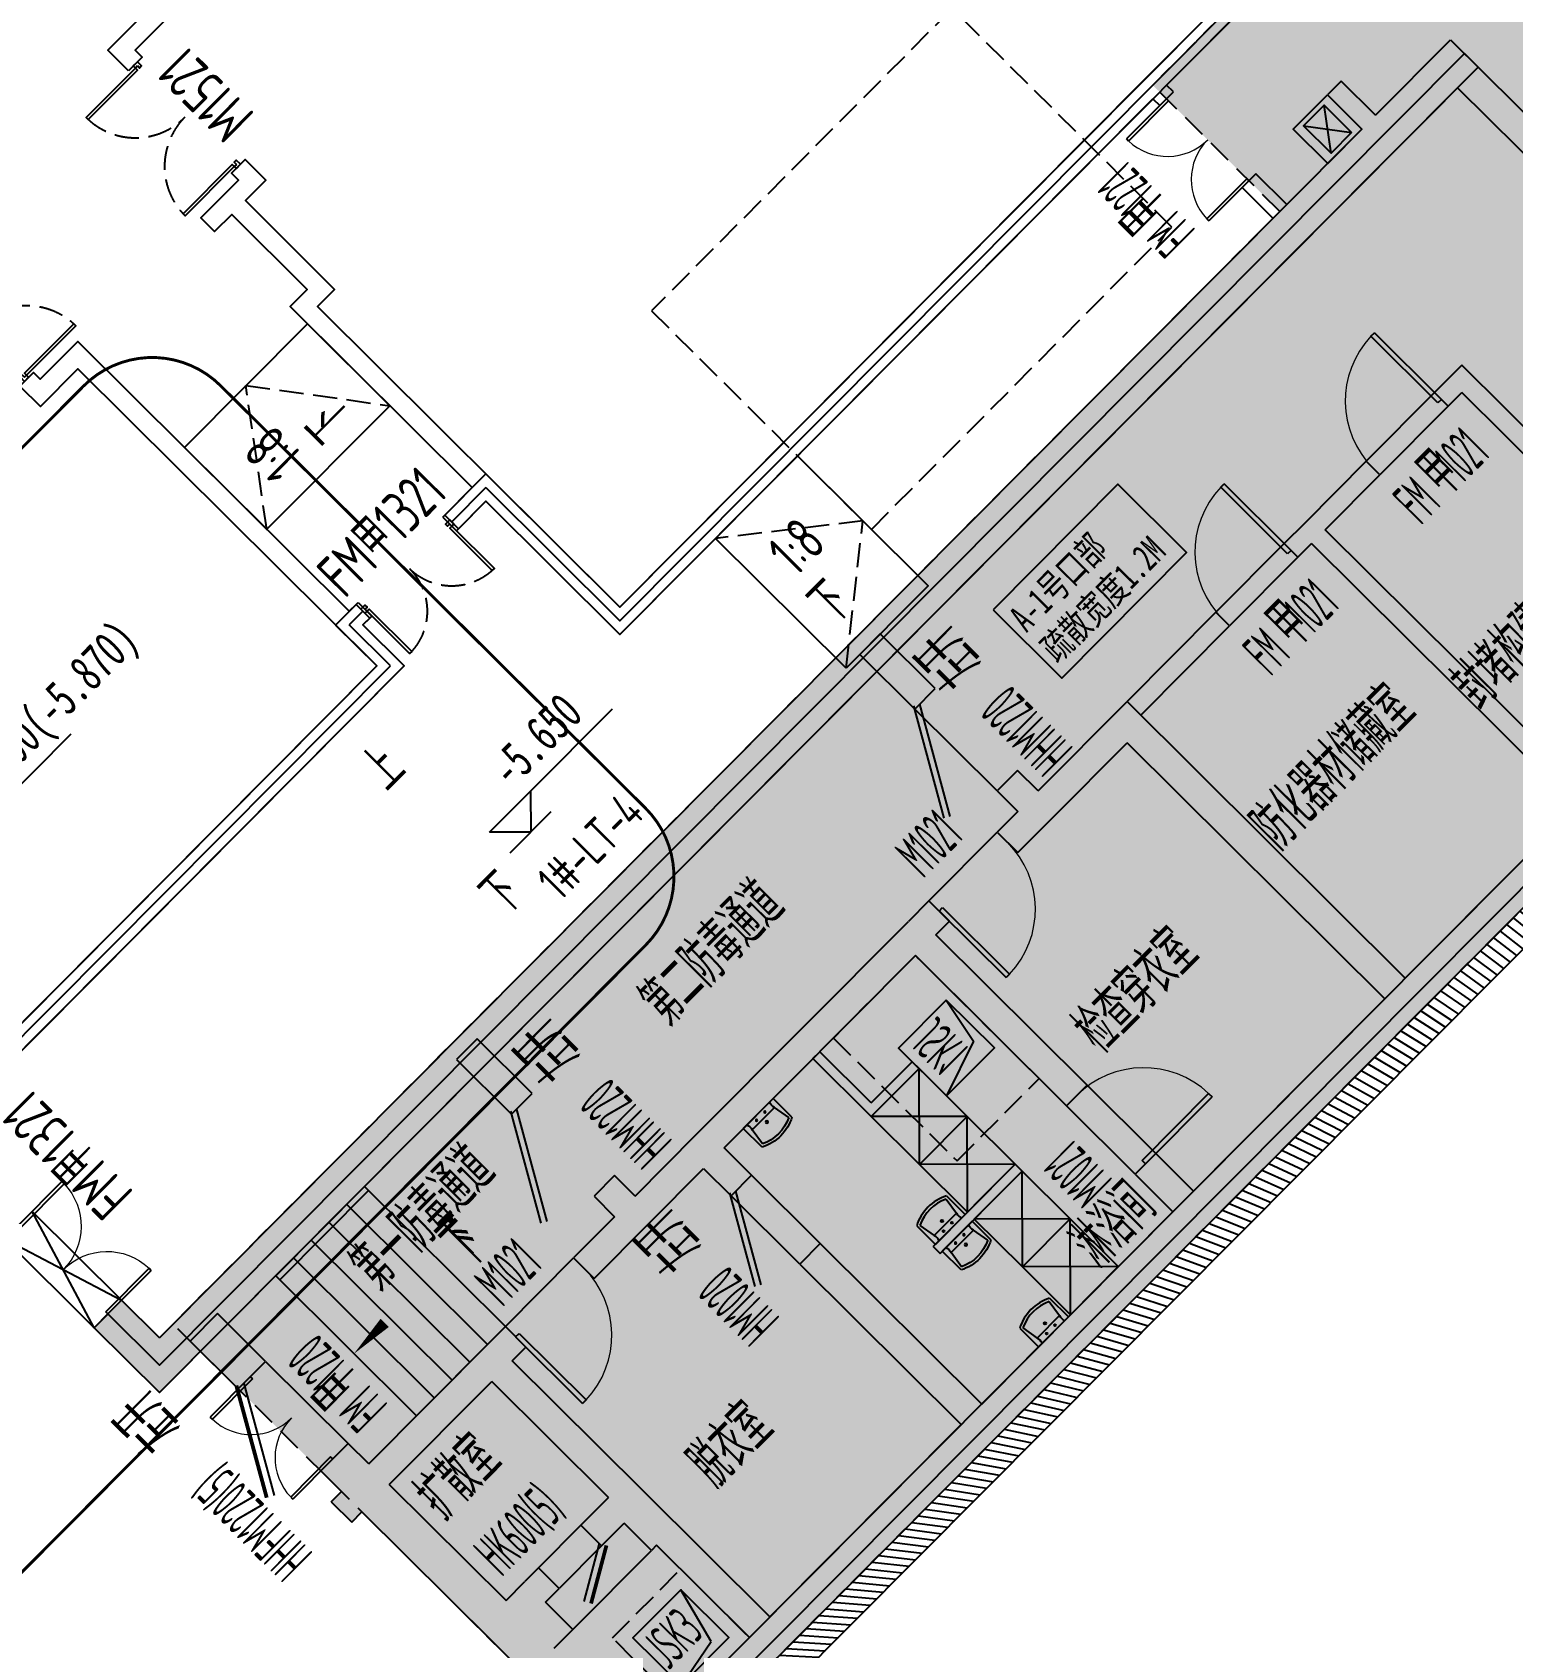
# Model space of a CAD drawing. Extents: x 517381295 to 519272522, y 3499086963 to 3500603577.
# Drawn here: x 518828179 to 518843459, y 3499831349 to 3499848027 of the extents above; entities that cross this region are included whole.
import ezdxf

# ---------------------------------------------------------------- set-up
doc = ezdxf.new("R2010")
doc.units = 0
doc.header["$LTSCALE"] = 1000
doc.header["$MEASUREMENT"] = 0
for name, pattern in [('DASH', [0.35, 0.25, -0.1]), ('DASHED', [0.75, 0.5, -0.25]), ('HIDDEN', [0.375, 0.25, -0.125])]:
    doc.linetypes.add(name, pattern=pattern)
doc.layers.get('0').update_dxf_attribs({"linetype": 'CONTINUOUS'})
for name, color, linetype in [('0-TEXT', 7, 'CONTINUOUS'), ('A10-plan_B1_SEN23VEG_设计区$0$AE-WALL', 255, 'CONTINUOUS'), ('AD-INDX', 43, 'CONTINUOUS'), ('AD-LEVL-HIGH', 61, 'CONTINUOUS'), ('AD-NAME-ROOM', 9, 'CONTINUOUS'), ('AD-NUMB', 205, 'CONTINUOUS'), ('AD-SIGN', 195, 'CONTINUOUS'), ('AE-ABOV', 154, 'HIDDEN'), ('AE-DICH-ARCH', 84, 'CONTINUOUS'), ('AE-DOOR-INSD', 61, 'CONTINUOUS'), ('AE-HOLE', 211, 'CONTINUOUS'), ('AE-STAR', 51, 'CONTINUOUS'), ('AE-STRU', 150, 'CONTINUOUS'), ('AE-WALL', 255, 'CONTINUOUS'), ('AE-WALL-HACH', 15, 'CONTINUOUS'), ('C-XREF-EXT', 7, 'CONTINUOUS'), ('HS-A-填充图案', 8, 'CONTINUOUS'), ('HS-A-墙-砖', 140, 'CONTINUOUS'), ('HS-A-墙-砼', 41, 'CONTINUOUS'), ('HS-A-标注-引出', 3, 'CONTINUOUS'), ('HS-A-设备', 6, 'CONTINUOUS'), ('HS-A-说明文字', 7, 'CONTINUOUS'), ('HS-A-门窗洞', 4, 'CONTINUOUS'), ('HS-A-门窗编号', 10, 'CONTINUOUS'), ('PUB_HATCH', 8, 'CONTINUOUS'), ('S_WALL', 2, 'CONTINUOUS'), ('W-PS_排水阀件及标注', 30, 'CONTINUOUS'), ('战时内容', 6, 'CONTINUOUS')]:
    doc.layers.add(name, color=color, linetype=linetype)
doc.styles.add('__附着_A10-4楼平面_TEN25IWV_设计区$0$Acs', font='Tssdeng.shx', dxfattribs={"width": 0.7, "bigfont": 'Tssdchn.shx'})
doc.styles.add('_TCH_DIM', font='Tssdeng.shx', dxfattribs={"bigfont": 'Tssdchn.shx'})
doc.styles.add('_TCH_WINDOW', font='Tssdeng.shx', dxfattribs={"width": 0.7, "height": 3.5, "bigfont": 'Tssdchn.shx'})
doc.styles.add('TH-STYLE1', font='STFANGSO.TTF', dxfattribs={"width": 0.7})
doc.styles.add('TH-STYLE3', font='tssdeng.shx', dxfattribs={"width": 0.7, "bigfont": 'tssdchn.shx'})
doc.styles.add('黑体', font='simhei_0.ttf', dxfattribs={"width": 0.9})
doc.linetypes.add('ZIGZAG', pattern='A,0.0001,-0.2,[131,ltypeshp.shx,S=0.2,R=0,X=-0.2,Y=0],-0.4,[131,ltypeshp.shx,S=0.2,R=180,X=0.2,Y=0],-0.2', length=0.8001)

# ---------------------------------------------------------------- blocks, each defined once
blk = doc.blocks.new('*U341')
for points in [[(30, 30), (60, 30), (60, 650), (30, 650)], [(1270, 30), (1240, 30), (1240, 650), (1270, 650)]]:
    blk.add_lwpolyline(points, close=True)
for points in [[(30, 0), (30, 30), (0, 30), (0, -30), (60, -30), (60, 0), (30, 0)], [(1270, 0), (1270, 30), (1300, 30), (1300, -30), (1240, -30), (1240, 0), (1270, 0)]]:
    blk.add_lwpolyline(points)
at = {"linetype": 'DASH'}
for centre, start, end in [((30, 30), 0, 90), ((1270, 30), 90, 180)]:
    blk.add_arc(centre, 620, start, end, dxfattribs=at)
at = {"layer": 'A10-plan_B1_SEN23VEG_设计区$0$AE-WALL'}
for points in [[(0, -100), (0, 100)], [(1300, -100), (1300, 100)]]:
    blk.add_lwpolyline(points, dxfattribs=at)
blk = doc.blocks.new('*U335')
for points in [[(30, 30), (60, 30), (60, 750), (30, 750)], [(1470, 30), (1440, 30), (1440, 750), (1470, 750)]]:
    blk.add_lwpolyline(points, close=True)
for points in [[(30, 0), (30, 30), (0, 30), (0, -30), (60, -30), (60, 0), (30, 0)], [(1470, 0), (1470, 30), (1500, 30), (1500, -30), (1440, -30), (1440, 0), (1470, 0)]]:
    blk.add_lwpolyline(points)
at = {"linetype": 'DASH'}
for centre, start, end in [((30, 30), 0, 90), ((1470, 30), 90, 180)]:
    blk.add_arc(centre, 720, start, end, dxfattribs=at)
at = {"layer": 'A10-plan_B1_SEN23VEG_设计区$0$AE-WALL'}
for points in [[(0, -100), (0, 100)], [(1500, -100), (1500, 100)]]:
    blk.add_lwpolyline(points, dxfattribs=at)
blk = doc.blocks.new('fhfshgfdshdshhdshds')
at = {"layer": 'AE-WALL'}
for points in [[(20250, 37000), (27150, 37000), (27150, 37600), (27250, 37600), (27250, 37800), (27150, 37800), (27150, 41750), (26600, 41750), (26600, 41850), (26600, 41750), (26600, 41850), (26400, 41850), (26400, 41550), (26950, 41550), (26950, 37200), (20250, 37200)], [(43750, 35650), (28950, 35650), (28950, 37600), (28550, 37600), (28550, 37800), (28550, 37800), (28950, 37800), (28950, 40450), (29200, 40450), (29200, 41550), (28950, 41550), (28950, 41750), (29500, 41750), (29500, 41850), (29700, 41850), (29700, 41550), (29400, 41550), (29400, 40250), (29150, 40250), (29150, 35850), (43550, 35850)]]:
    blk.add_lwpolyline(points, dxfattribs=at)
for points in [[(29500, 43350), (29500, 43650), (41950, 43650), (41950, 43450), (41850, 43450), (29700, 43450), (29700, 43350), (29500, 43350)], [(39350, 33700), (20250, 33700), (20250, 34450), (20050, 34450), (20050, 33500), (39350, 33500), (39350, 33700)], [(37150, 14900), (37150, 27400), (20650, 27400), (20650, 26100), (20850, 26100), (20850, 27200), (36950, 27200), (36950, 14900), (37150, 14900)]]:
    blk.add_lwpolyline(points, close=True, dxfattribs=at)
at = {"layer": 'AE-WALL-HACH', "linetype": 'ZIGZAG', "ltscale": 0.5}
for p, q in [((27250, 37700), (27050, 37700)), ((27050, 37100), (27050, 37700)), ((29050, 37700), (28550, 37700)), ((20250, 37100), (27050, 37100))]:
    blk.add_line(p, q, dxfattribs=at)
blk.add_lwpolyline([(29050, 37700), (29050, 35750), (43950, 35750)], dxfattribs=at)
at = {"layer": 'AE-DOOR-INSD', "extrusion": (-1.03757e-10, 1.50678e-10, -1), "zscale": -1, "rotation": 90.00000029475152}
blk.add_blockref('*U335', (-26500, 41850, 1), dxfattribs=at)
at = {"layer": 'AE-DOOR-INSD', "rotation": 90.0000003516496}
blk.add_blockref('*U335', (29600, 41850, -1), dxfattribs=at)
at = {"layer": 'AE-DOOR-INSD', "extrusion": (1.50678e-10, 1.03757e-10, -1), "zscale": -1, "rotation": 180}
blk.add_blockref('*U341', (-27250, 37700, 1), dxfattribs=at)
at = {"layer": 'AD-NUMB', "style": 'TH-STYLE3', "width": 0.7}
for s, rotation, p in [('M1521', 90, (30109, 42100, -1)), ('FM甲1321', 0, (27204, 37917, -1)), ('FM甲1321', 90, (21338, 35138))]:
    blk.add_text(s, height=450, rotation=rotation, dxfattribs=at).set_placement(p)
blk = doc.blocks.new('A$C19A71248')
at = {"layer": 'AE-HOLE', "color": 8, "linetype": 'DASH'}
blk.add_lwpolyline([(-52300, -33400), (-51400, -32200), (-50500, -33400)], dxfattribs=at)
at = {"layer": 'AE-STAR'}
blk.add_lwpolyline([(-52300, -32200), (-50500, -32200), (-50500, -33400), (-52300, -33400)], close=True, dxfattribs=at)
blk = doc.blocks.new('JSK')
at = {"layer": 'AE-DICH-ARCH'}
h = blk.add_hatch(dxfattribs=at)
h.set_pattern_fill('LINE', color=8, scale=100, angle=44.8427)
h.set_pattern_definition([(90, (29549.99, -57898.83), (-95.25, 3e-10), [])])
h.paths.add_polyline_path([(21250, 27050), (36850, 27050), (36550, 26750), (21550, 26750)])
for points in [[(21250, 18550), (21250, 27050), (36850, 27050), (36850, 24450), (36650, 24450), (36650, 23750), (36850, 23750), (36850, 5827), (21250, 5827), (21250, 16050)], [(21550, 18550), (21550, 26750), (36550, 26750), (36550, 24750), (36350, 24750), (36350, 23450), (36550, 23450), (36550, 6127), (21550, 6127), (21550, 16050)]]:
    blk.add_lwpolyline(points, dxfattribs=at)
blk = doc.blocks.new('vcbxcvbxcvbcxvbcvx')
at = {"layer": 'AE-ABOV'}
h = blk.add_hatch(dxfattribs=at)
h.set_pattern_fill('ANGLE', color=8, scale=500, angle=-45.1573)
h.set_pattern_definition([(360, (-1228937.9, 2875940.7), (5e-09, 1746.25), [1270, -476.25]), (90, (-1228937.9, 2875940.7), (-1746.25, 5e-09), [1270, -476.25])])
edge = h.paths.add_edge_path()
edge.add_line((-1112685, 2875590), (-1192088, 2875590))
edge.add_line((-1192088, 2875590), (-1192088, 2877397))
edge.add_line((-1192088, 2877397), (-1192088, 2880197))
edge.add_line((-1192088, 2880197), (-1192088, 2888991))
edge.add_line((-1192088, 2888991), (-1189688, 2888991))
edge.add_line((-1189688, 2888991), (-1189688, 2890991))
edge.add_line((-1189688, 2890991), (-1192088, 2890991))
edge.add_line((-1192088, 2890991), (-1192088, 2902991))
edge.add_line((-1192088, 2902991), (-1208288, 2902991))
edge.add_line((-1208288, 2902991), (-1208288, 2904647))
edge.add_line((-1208288, 2904647), (-1208288, 2904647))
edge.add_line((-1208288, 2904647), (-1208288, 2909841))
edge.add_line((-1208288, 2909841), (-1192088, 2909841))
edge.add_line((-1192088, 2909841), (-1192088, 2911691))
edge.add_line((-1192088, 2911691), (-1183188, 2911691))
edge.add_line((-1183188, 2911691), (-1183188, 2909841))
edge.add_line((-1183188, 2909841), (-1159788, 2909841))
edge.add_line((-1159788, 2909841), (-1159786, 2910741))
edge.add_line((-1159786, 2910741), (-1153687, 2910741))
edge.add_line((-1153687, 2910741), (-1153688, 2909841))
edge.add_line((-1153688, 2909841), (-1137138, 2909841))
edge.add_line((-1137138, 2909841), (-1137138, 2927341))
edge.add_line((-1137138, 2927341), (-1117538, 2927341))
edge.add_line((-1117538, 2927341), (-1117538, 2904441))
edge.add_line((-1117538, 2904441), (-1106438, 2904441))
edge.add_line((-1106438, 2904441), (-1106438, 2897441))
edge.add_line((-1106438, 2897441), (-1106138, 2897441))
edge.add_line((-1106138, 2897441), (-1106138, 2888897))
edge.add_arc((-1111038, 2888941), 4900, -90, -0.5138, ccw=False)
edge.add_line((-1111038, 2884041), (-1112685, 2884041))
edge.add_line((-1112685, 2884041), (-1112685, 2875592))
edge.add_line((-1112685, 2875592), (-1112685, 2875590))
at = {"layer": 'AE-ABOV', "color": 8}
blk.add_lwpolyline([(-1112685, 2875590), (-1192088, 2875590), (-1192088, 2877397), (-1192088, 2880197), (-1192088, 2888991), (-1189688, 2888991), (-1189688, 2890991), (-1192088, 2890991), (-1192088, 2902991), (-1208288, 2902991), (-1208288, 2904647), (-1208288, 2904647), (-1208288, 2909841), (-1192088, 2909841), (-1192088, 2911691), (-1183188, 2911691), (-1183188, 2909841), (-1159788, 2909841), (-1159786, 2910741), (-1153687, 2910741), (-1153688, 2909841), (-1137138, 2909841), (-1137138, 2927341), (-1117538, 2927341)], dxfattribs=at)
blk = doc.blocks.new('*U268')
for p, q in [((-200, 200), (200, 200)), ((0, 0), (-200, 200)), ((200, 200), (0, 0)), ((200, 200), (1000, 200)), ((-200, 0), (200, 0))]:
    blk.add_line(p, q)
at = {"style": 'TH-STYLE1', "width": 0.7}
blk.add_attdef('标高', (280, 334), '', height=250, dxfattribs=at)
blk = doc.blocks.new('gfdgdgfdggggfd')
at = {"layer": 'AD-LEVL-HIGH'}
ref = blk.add_blockref('*U268', (-1206208, 2914583), dxfattribs=dict(at, xscale=1.500000000000002, yscale=1.500000000000002, zscale=1.500000000000002, rotation=5.623632054010739e-06))
ref.add_attrib('标高', '-5.800(-5.870)', (-1206037, 2915033), dxfattribs={"layer": '0', "height": 375, "rotation": 0, "style": 'TH-STYLE1', "width": 0.7})
ref = blk.add_blockref('*U268', (-1202084, 2910804), dxfattribs=dict(at, xscale=1.500000000000002, yscale=1.500000000000002, zscale=1.500000000000002, rotation=5.623632054010739e-06))
ref.add_attrib('标高', '-5.650', (-1201913, 2911254), dxfattribs={"layer": '0', "height": 375, "rotation": 0, "style": 'TH-STYLE1', "width": 0.7})
blk = doc.blocks.new('_LV2')
for p, q in [((-355, 0), (355, 0)), ((-355, -443), (-355, 0)), ((355, -443), (355, 0)), ((-312, -409), (-265, -120)), ((-265, -120), (265, -120)), ((312, -409), (265, -120))]:
    blk.add_line(p, q)
for centre, radius in [((-98, -61), 15), ((-1, -202), 20), ((100, -61), 15)]:
    blk.add_circle(centre, radius)
for centre, radius, start, end in [((-450, -63), 193, 342.9589, 19.178), ((450, -63), 193, 160.822, 197.0411), ((0, 241), 771, 242.572, 297.428), ((0, 241), 721, 244.3142, 295.6858)]:
    blk.add_arc(centre, radius, start, end)
blk = doc.blocks.new('集水井05')
at = {"layer": 'W-PS_排水阀件及标注'}
for p, q in [((192, 252), (350, 850)), ((-350, 150), (192, 252))]:
    blk.add_line(p, q, dxfattribs=at)
at = {"layer": 'W-PS_排水阀件及标注', "linetype": 'DASH'}
blk.add_lwpolyline([(-500, 1000), (500, 1000), (500, 0), (-500, 0)], close=True, dxfattribs=at)
at = {"layer": 'W-PS_排水阀件及标注'}
blk.add_lwpolyline([(-350, 150), (-350, 850), (350, 850), (350, 150)], close=True, dxfattribs=at)
at = {"layer": 'W-PS_排水阀件及标注', "style": '_TCH_DIM', "width": 0.45}
blk.add_text('JSK3', height=420, dxfattribs=at).set_placement((-328, 347))
blk = doc.blocks.new('集水井01')
at = {"layer": 'W-PS_排水阀件及标注'}
for p, q in [((148, 202), (350, 800)), ((-350, 100), (148, 202))]:
    blk.add_line(p, q, dxfattribs=at)
at = {"layer": 'W-PS_排水阀件及标注', "linetype": 'DASH'}
blk.add_lwpolyline([(-900, 1200), (900, 1200), (900, 0), (-900, 0)], close=True, dxfattribs=at)
at = {"layer": 'W-PS_排水阀件及标注'}
blk.add_lwpolyline([(-350, 100), (-350, 800), (350, 800), (350, 100)], close=True, dxfattribs=at)
at = {"layer": 'W-PS_排水阀件及标注', "style": '_TCH_DIM', "width": 0.45}
blk.add_text('JSK1', height=420, dxfattribs=at).set_placement((-314, 281))
blk = doc.blocks.new('$DorLib2D$00000190')
at = {"color": 0}
blk.add_line((-0.5, 0.187), (0.366, 0.687), dxfattribs=at)
at = {"color": 0, "const_width": 0.0625}
blk.add_lwpolyline([(-0.562, 0.296), (0.304, 0.796)], dxfattribs=at)
blk = doc.blocks.new('$DorLib2D$00000001')
for p, q in [((0.45, 0.975), (0.5, 0.975)), ((0.45, 0), (0.45, 0.975)), ((0.5, 0), (0.5, 0.975)), ((0.5, 0), (0.45, 0))]:
    blk.add_line(p, q)
at = {"lineweight": 13}
blk.add_arc((0.475, 0), 0.975, 91.4693, 180, dxfattribs=at)
blk = doc.blocks.new('$DorLib2D$00000193')
at = {"color": 0}
blk.add_line((-0.5, 0.1), (0.366, 0.6), dxfattribs=at)
at = {"color": 0, "const_width": 0.0333}
blk.add_lwpolyline([(-0.533, 0.158), (0.333, 0.658)], dxfattribs=at)
blk = doc.blocks.new('$DorLib2D$00000181')
at = {"color": 0}
for p, q in [((-0.533, 0.141), (0.333, 0.641)), ((-0.5, 0.083), (0.366, 0.583))]:
    blk.add_line(p, q, dxfattribs=at)
blk = doc.blocks.new('$DorLib2D$00000182')
at = {"color": 0}
for p, q in [((-0.527, 0.113), (0.339, 0.613)), ((-0.5, 0.067), (0.366, 0.567))]:
    blk.add_line(p, q, dxfattribs=at)
blk = doc.blocks.new('$DorLib2D$00000002')
for p, q in [((-0.5, 0), (-0.5, 0.4875)), ((-0.475, 0.4875), (-0.5, 0.4875)), ((-0.475, 0), (-0.475, 0.4875)), ((0.475, 0), (0.475, 0.4875)), ((0.475, 0.4875), (0.5, 0.4875)), ((0.5, 0), (0.5, 0.4875)), ((-0.5, 0), (-0.475, 0)), ((0.5, 0), (0.475, 0))]:
    blk.add_line(p, q)
at = {"lineweight": 13}
for centre, start, end in [((-0.4875, 0), 0, 88.53072), ((0.4875, 0), 91.46928, 180)]:
    blk.add_arc(centre, 0.4875, start, end, dxfattribs=at)
blk = doc.blocks.new('fdhhdfgdgdgfshfdhdssdfds')
at = {"layer": 'HS-A-填充图案'}
blk.add_hatch(color=256, dxfattribs=at).paths.add_polyline_path([(298524.3, 34400), (298524.3, 33800), (298724.3, 33800), (298724.3, 34400)])
at = {"layer": 'PUB_HATCH'}
for points in [[(280924.3, 33900), (280924.3, 34450), (280524.3, 34450), (280524.3, 33500)], [(280924.3, 33900), (280524.3, 33500), (297324.3, 33500), (297324.3, 33900)], [(298624.3, 33800), (298524.3, 33800), (298524.3, 33900), (297324.3, 33900), (297324.3, 33500), (298624.3, 33500)], [(298724.3, 33900), (298724.3, 33800), (298624.3, 33800), (298624.3, 33500), (299524.3, 33500), (299824.3, 33900)], [(299824.3, 33900), (299524.3, 33500), (299524.3, 31700), (299724.3, 31766.7), (299824.3, 31950)], [(285124.3, 33750), (285124.3, 32950), (285424.3, 32950), (285424.3, 33750)], [(291024.3, 33750), (291024.3, 32950), (291324.3, 32950), (291324.3, 33750)], [(281124.3, 33650), (281124.3, 32950), (281524.3, 32950), (281524.3, 33650)], [(281524.3, 31450), (281524.3, 31750), (281124.3, 31750), (281124.3, 31450), (281324.3, 31300)], [(285424.3, 31450), (285424.3, 31750), (285124.3, 31750), (285124.3, 31450), (285291, 31350)], [(291324.3, 31450), (291324.3, 31750), (291024.3, 31750), (291024.3, 31450), (291191, 31350)], [(280974.3, 31150), (281124.3, 31150), (281324.3, 31300), (281124.3, 31450), (280974.3, 31450)], [(281324.3, 31300), (281524.3, 31150), (283024.3, 31150), (283191, 31250), (283224.3, 31450), (281524.3, 31450)], [(283324.3, 31150), (283524.3, 31150), (283524.3, 31450), (283224.3, 31450), (283191, 31250)], [(285124.3, 31450), (284524.3, 31450), (284524.3, 31150), (285324.3, 31150), (285291, 31350)], [(285291, 31350), (285324.3, 31150), (286124.3, 31150), (286291, 31250), (286324.3, 31450), (285424.3, 31450)], [(286291, 31250), (286424.3, 31150), (289224.3, 31150), (289391, 31250), (289424.3, 31450), (286324.3, 31450)], [(289524.3, 31150), (289724.3, 31150), (289724.3, 31450), (289424.3, 31450), (289391, 31250)], [(291024.3, 31450), (290724.3, 31450), (290724.3, 31150), (291224.3, 31150), (291191, 31350)], [(291191, 31350), (291224.3, 31150), (292324.3, 31150), (292624.3, 31450), (291324.3, 31450)], [(292491, 27283.4), (292624.3, 27400.1), (292624.3, 31450), (292324.3, 31150), (292324.3, 27400)], [(281324.3, 31300), (281124.3, 31150), (281124.3, 29250), (281391, 29150), (281524.3, 29450), (281524.3, 31150)], [(283124.3, 29150), (283324.3, 29250), (283324.3, 31150), (283191, 31250), (283024.3, 31150), (283024.3, 29450)], [(286124.3, 31150), (286124.3, 30750), (286424.3, 30750), (286424.3, 31150), (286291, 31250)], [(289224.3, 31150), (289224.3, 28950), (289524.3, 28950), (289524.3, 31150), (289391, 31250)], [(286424.3, 27400), (286424.3, 29750), (286124.3, 29750), (286124.3, 27400), (286291, 27283.3)], [(281391, 29150), (281524.3, 28750), (281799.3, 28750), (281799.3, 29450), (281524.3, 29450)], [(281799.3, 29150), (281999.3, 29150), (281999.3, 29450), (281799.3, 29450)], [(282949.3, 29450), (282619.3, 29450), (282619.3, 29150), (282949.3, 29150)], [(283124.3, 29150), (283024.3, 29450), (282949.3, 29450), (282949.3, 28750), (283024.3, 28750)], [(281124.3, 29250), (281124.3, 28350.1), (281524.3, 28350.1), (281524.3, 28750), (281391, 29150)], [(283191, 27283.3), (283324.3, 27400), (283324.3, 29250), (283124.3, 29150), (283024.3, 28750), (283024.3, 27400)], [(289524.3, 27400), (289524.3, 27950), (289224.3, 27950), (289224.3, 27400), (289391, 27283.3)], [(281391, 27200), (281524.3, 27050), (283224.3, 27050), (283191, 27283.3), (283024.3, 27400), (281524.3, 27400)], [(283191, 27283.3), (283224.3, 27050), (286324.3, 27050), (286291, 27283.3), (286124.3, 27400), (283324.3, 27400)], [(286291, 27283.3), (286324.3, 27050), (289424.3, 27050), (289391, 27283.3), (289224.3, 27400), (286424.3, 27400)], [(289391, 27283.3), (289424.3, 27050), (292524.3, 27050), (292491, 27283.4), (292324.3, 27400), (289524.3, 27400)], [(292491, 27283.4), (292524.3, 27050), (297324.3, 27050.1), (297724.3, 27400.1), (292624.3, 27400.1)]]:
    blk.add_hatch(color=256, dxfattribs=at).paths.add_polyline_path(points)
at = {"layer": 'AE-HOLE', "color": 8, "linetype": 'DASH'}
blk.add_lwpolyline([(290824.3, 33750), (292024.3, 34700), (290824.3, 35650)], dxfattribs=at)
at = {"layer": 'AE-STAR'}
blk.add_lwpolyline([(290824.3, 33750), (290824.3, 35650), (292024.3, 35650), (292024.3, 33750)], close=True, dxfattribs=at)
at = {"layer": 'HS-A-墙-砖'}
for p, q in [((287424.3, 37799.9), (287754.3, 37799.9)), ((287424.3, 37799.9), (287424.3, 37199.9)), ((287754.3, 37799.9), (287754.3, 37599.9)), ((288994.3, 37799.9), (289624.3, 37799.9)), ((288994.3, 37799.9), (288994.3, 37599.9)), ((289624.3, 37799.9), (289624.3, 35850)), ((287624.3, 37599.9), (287754.3, 37599.9)), ((287624.3, 37599.9), (287624.3, 36999.9)), ((288994.3, 37599.9), (289424.3, 37599.9)), ((289424.3, 37599.9), (289424.3, 35650)), ((280924.3, 37199.9), (287424.3, 37199.9)), ((280924.3, 36999.9), (287624.3, 36999.9)), ((289624.3, 35850), (297324.3, 35850)), ((304424.3, 35850), (297324.3, 35850)), ((289424.3, 35650), (297224.3, 35650)), ((297224.3, 35650), (297224.3, 35549.9)), ((297224.3, 35549.9), (297424.3, 35549.9)), ((297424.3, 35650), (304424.3, 35650)), ((297424.3, 35549.9), (297424.3, 35650)), ((297424.3, 34349.9), (297224.3, 34349.9)), ((297224.3, 34349.9), (297224.3, 33900)), ((297424.3, 33900), (297424.3, 34349.9)), ((293924.3, 31450), (292624.3, 31450)), ((292624.3, 31450), (292624.3, 31250)), ((293924.3, 31250), (293924.3, 31450)), ((295224.3, 31450), (294924.3, 31450)), ((294924.3, 31450), (294924.3, 31250)), ((296124.3, 31450), (295224.3, 31450)), ((296124.3, 31250), (296124.3, 31450)), ((297524.3, 31450), (297124.3, 31450)), ((297124.3, 31450), (297124.3, 31250)), ((297524.3, 27750), (297524.3, 31450)), ((292624.3, 31250), (293924.3, 31250)), ((294924.3, 31250), (295124.3, 31250)), ((295124.3, 27400.1), (295124.3, 31250)), ((295324.3, 27400.1), (295324.3, 31250)), ((295324.3, 31250), (296124.3, 31250)), ((297124.3, 31250), (297324.3, 31250)), ((297324.3, 27750), (297324.3, 31250))]:
    blk.add_line(p, q, dxfattribs=at)
at = {"layer": 'HS-A-墙-砖', "color": 6}
for p, q in [((287724.3, 30300), (287724.3, 31150)), ((287724.3, 31150), (287824.3, 31150)), ((287824.3, 30400), (287824.3, 31150)), ((287824.3, 30400), (288424.3, 30400)), ((288424.3, 30400), (288424.3, 30300)), ((287724.3, 30300), (288424.3, 30300)), ((287224.3, 28900), (288424.3, 28900)), ((287224.3, 28900), (287224.3, 28800)), ((288424.3, 28900), (288424.3, 28800)), ((287224.3, 28800), (288424.3, 28800))]:
    blk.add_line(p, q, dxfattribs=at)
at = {"layer": 'HS-A-墙-砼'}
for p, q in [((280924.3, 34450), (280524.3, 34450)), ((280524.3, 34450), (280524.3, 33500)), ((280924.3, 33900), (280924.3, 34450)), ((298524.3, 34400), (298524.3, 33900)), ((298724.3, 34400), (298524.3, 34400)), ((298724.3, 33900), (298724.3, 34400)), ((280924.3, 33900), (297324.3, 33900)), ((297324.3, 33900), (298524.3, 33900)), ((298724.3, 33900), (299824.3, 33900)), ((299824.3, 33900), (299824.3, 31950)), ((285124.3, 33750), (285124.3, 32950)), ((285424.3, 33750), (285124.3, 33750)), ((285424.3, 32950), (285424.3, 33750)), ((291024.3, 33750), (291024.3, 32950)), ((291324.3, 33750), (291024.3, 33750)), ((291324.3, 32950), (291324.3, 33750)), ((281124.3, 33650), (281124.3, 32950)), ((281524.3, 33650), (281124.3, 33650)), ((281524.3, 32950), (281524.3, 33650)), ((280524.3, 33500), (297324.3, 33500)), ((297324.3, 33500), (298624.3, 33500)), ((298624.3, 33500), (299524.3, 33500)), ((299524.3, 33500), (299524.3, 31700)), ((281124.3, 32950), (281524.3, 32950)), ((285124.3, 32950), (285424.3, 32950)), ((291024.3, 32950), (291324.3, 32950)), ((281524.3, 31750), (281124.3, 31750)), ((281124.3, 31750), (281124.3, 31450)), ((281524.3, 31450), (281524.3, 31750)), ((285424.3, 31750), (285124.3, 31750)), ((285124.3, 31750), (285124.3, 31450)), ((285424.3, 31450), (285424.3, 31750)), ((291324.3, 31750), (291024.3, 31750)), ((291024.3, 31750), (291024.3, 31450)), ((291324.3, 31450), (291324.3, 31750)), ((280974.3, 31450), (281124.3, 31450)), ((280974.3, 31450), (280974.3, 31150)), ((281524.3, 31450), (283224.3, 31450)), ((283524.3, 31450), (283224.3, 31450)), ((283524.3, 31150), (283524.3, 31450)), ((285124.3, 31450), (284524.3, 31450)), ((284524.3, 31450), (284524.3, 31150)), ((285424.3, 31450), (286324.3, 31450)), ((286324.3, 31450), (289424.3, 31450)), ((289724.3, 31450), (289424.3, 31450)), ((289724.3, 31150), (289724.3, 31450)), ((291024.3, 31450), (290724.3, 31450)), ((290724.3, 31450), (290724.3, 31150)), ((291324.3, 31450), (292624.3, 31450)), ((292624.3, 27400.1), (292624.3, 31450)), ((280974.3, 31150), (281124.3, 31150)), ((281124.3, 31150), (281124.3, 29250)), ((281524.3, 31150), (281524.3, 29450)), ((281524.3, 31150), (283024.3, 31150)), ((283024.3, 29450), (283024.3, 31150)), ((283324.3, 29250), (283324.3, 31150)), ((283324.3, 31150), (283524.3, 31150)), ((284524.3, 31150), (285324.3, 31150)), ((285324.3, 31150), (286124.3, 31150)), ((286124.3, 31150), (286124.3, 30750)), ((286424.3, 30750), (286424.3, 31150)), ((286424.3, 31150), (289224.3, 31150)), ((289224.3, 31150), (289224.3, 28950)), ((289524.3, 28950), (289524.3, 31150)), ((289524.3, 31150), (289724.3, 31150)), ((290724.3, 31150), (291224.3, 31150)), ((291224.3, 31150), (292324.3, 31150)), ((292324.3, 27400), (292324.3, 31150)), ((286124.3, 30750), (286424.3, 30750)), ((286424.3, 29750), (286124.3, 29750)), ((286124.3, 29750), (286124.3, 27400)), ((286424.3, 27400), (286424.3, 29750)), ((281524.3, 29450), (281799.3, 29450)), ((281999.3, 29450), (281799.3, 29450)), ((281999.3, 29150), (281999.3, 29450)), ((282949.3, 29450), (282619.3, 29450)), ((282619.3, 29450), (282619.3, 29150)), ((283024.3, 29450), (282949.3, 29450)), ((281124.3, 29250), (281124.3, 28350.1)), ((283324.3, 27400), (283324.3, 29250)), ((281799.3, 29150), (281999.3, 29150)), ((281799.3, 28750), (281799.3, 29150)), ((282619.3, 29150), (282949.3, 29150)), ((282949.3, 28750), (282949.3, 29150)), ((289224.3, 28950), (289524.3, 28950)), ((281524.3, 28750), (281799.3, 28750)), ((283024.3, 28750), (282949.3, 28750)), ((283024.3, 27400), (283024.3, 28750)), ((289524.3, 27950), (289224.3, 27950)), ((289224.3, 27950), (289224.3, 27400)), ((289524.3, 27400), (289524.3, 27950)), ((281524.3, 27400), (283024.3, 27400)), ((283324.3, 27400), (286124.3, 27400)), ((286424.3, 27400), (289224.3, 27400)), ((289524.3, 27400), (292324.3, 27400)), ((292624.3, 27400.1), (297724.3, 27400.1)), ((281524.3, 27050), (283224.3, 27050)), ((283224.3, 27050), (286324.3, 27050)), ((286324.3, 27050), (289424.3, 27050)), ((289424.3, 27050), (292524.3, 27050)), ((292524.3, 27050), (297324.3, 27050.1))]:
    blk.add_line(p, q, dxfattribs=at)
at = {"layer": 'HS-A-标注-引出'}
blk.add_lwpolyline([(283524.3, 32359.7, 0, 0, 0), (282224.3, 32359.7, 0, 120, 0), (282674.3, 32359.7, 0, 0, 0)], format="xyseb", dxfattribs=at)
at = {"layer": 'HS-A-设备'}
for p, q in [((298124.3, 33950), (298424.3, 34350)), ((298124.3, 34350), (298424.3, 33950)), ((288424.3, 29600), (287724.3, 30300)), ((287724.3, 29600), (288424.3, 30300)), ((288424.3, 28900), (287724.3, 29600)), ((287724.3, 28900), (288424.3, 29600)), ((288424.3, 28100), (287724.3, 28800)), ((287724.3, 28100), (288424.3, 28800)), ((288424.3, 27400), (287724.3, 28100)), ((287724.3, 27400), (288424.3, 28100))]:
    blk.add_line(p, q, dxfattribs=at)
for points in [[(298524.3, 34400), (298524.3, 33900), (298024.3, 33900), (298024.3, 34400)], [(298424.3, 33950), (298124.3, 33950), (298124.3, 34350), (298424.3, 34350)], [(287724.3, 30300), (288424.3, 30300), (288424.3, 29600), (287724.3, 29600)], [(287724.3, 29600), (288424.3, 29600), (288424.3, 28900), (287724.3, 28900)], [(287724.3, 28800), (288424.3, 28800), (288424.3, 28100), (287724.3, 28100)], [(287724.3, 28100), (288424.3, 28100), (288424.3, 27400), (287724.3, 27400)]]:
    blk.add_lwpolyline(points, close=True, dxfattribs=at)
at = {"layer": 'HS-A-门窗洞'}
for p, q in [((283524.3, 33440), (282224.3, 33440)), ((281524.3, 32950), (281524.3, 31750)), ((291024.3, 31750), (291024.3, 32950)), ((283524.3, 31450), (284524.3, 31450)), ((289724.3, 31450), (290724.3, 31450)), ((294924.3, 31450), (293924.3, 31450)), ((297124.3, 31450), (296124.3, 31450)), ((294924.3, 31250), (293924.3, 31250)), ((297124.3, 31250), (296124.3, 31250)), ((286124.3, 29750), (286124.3, 30750)), ((286424.3, 29750), (286424.3, 30750)), ((289224.3, 27950), (289224.3, 28950)), ((289524.3, 27950), (289524.3, 28950)), ((281799.3, 28750), (282949.3, 28750))]:
    blk.add_line(p, q, dxfattribs=at)
at = {"layer": 'HS-A-门窗洞', "linetype": 'Continuous'}
for p, q in [((282619.3, 29450), (281999.3, 29450)), ((282619.3, 29150), (281999.3, 29150))]:
    blk.add_line(p, q, dxfattribs=at)
at = {"layer": 'HS-A-门窗洞'}
blk.add_lwpolyline([(282224.3, 33500), (283524.3, 33500), (283524.3, 31450), (282224.3, 31450)], close=True, dxfattribs=at)
for points in [[(282484.3, 31450), (282484.3, 33500)], [(282744.3, 31450), (282744.3, 33500)], [(283004.3, 31450), (283004.3, 33500)], [(283264.3, 31450), (283264.3, 33500)]]:
    blk.add_lwpolyline(points, dxfattribs=at)
at = {"layer": '战时内容'}
blk.add_lwpolyline([(292321.3, 33099.4), (292321.3, 32099.4), (294148.9, 32099.4), (294148.9, 33099.4)], close=True, dxfattribs=at)
at = {"layer": 'HS-A-设备', "extrusion": (0, 0, -1)}
for p, xscale, yscale, zscale, rotation in [((-286924.3, 31150), 0.6160000000000025, 0.6160000000000025, -0.6160000000000024, 359.9999997145479), ((-287474.3, 28900), -0.6159999999999999, 0.6159999999999999, -0.6159999999999999, 179.9999997967219), ((-287474.3, 28800), 0.6159999999999999, 0.6159999999999999, -0.6159999999999999, 4.066448104575423e-07), ((-287474.3, 27400), -0.6159999999999998, 0.6159999999999998, -0.6159999999999998, 179.9999996126152)]:
    blk.add_blockref('_LV2', p, dxfattribs=dict(at, xscale=xscale, yscale=yscale, zscale=zscale, rotation=rotation))
at = {"layer": 'HS-A-门窗洞'}
for name, p, xscale, yscale, zscale, rotation in [('$DorLib2D$00000002', (280724.3, 35100), -1300, 1300, 400, 269.9999999751626), ('$DorLib2D$00000002', (297324.3, 34949.9), 1200, 1200, 200, 90.00000021015966), ('$DorLib2D$00000193', (281324.3, 32350), -1200, 1200, 400, 90.00000012522013), ('$DorLib2D$00000002', (281299.3, 32350), 1200.000000000003, 1200.000000000003, 100, 89.99999994348148), ('$DorLib2D$00000182', (285274.3, 32350), -1200.000000000001, 1200.000000000001, 300, 90.00000036063385), ('$DorLib2D$00000182', (291174.3, 32350), -1200, 1200, 300, 89.99999989071698), ('$DorLib2D$00000001', (294424.3, 31350), 1000, 1000, 200, 3.15239595355776e-08), ('$DorLib2D$00000001', (296624.3, 31350), 1000, 1000, 200, 359.9999999875815), ('$DorLib2D$00000181', (286274.3, 30250), -1000, 1000, 300, 90.00000026654394)]:
    blk.add_blockref(name, p, dxfattribs=dict(at, xscale=xscale, yscale=yscale, zscale=zscale, rotation=rotation))
ref = blk.add_blockref('$DorLib2D$00000001', (284024.3, 31300), dxfattribs=dict(at, xscale=1000.000000000001, yscale=1000.000000000001, zscale=300, rotation=180.0000002276729))
ref.add_attrib('A', 'M1021', (283641.8, 31606.8), dxfattribs={"layer": 'HS-A-门窗编号', "height": 446.25, "style": '_TCH_WINDOW', "width": 0.423529})
ref = blk.add_blockref('$DorLib2D$00000001', (290224.3, 31300), dxfattribs=dict(at, xscale=1000, yscale=1000, zscale=300, rotation=179.9999996357232))
ref.add_attrib('A', 'M1021', (289841.8, 31646.7), dxfattribs={"layer": 'HS-A-门窗编号', "height": 446.25, "style": '_TCH_WINDOW', "width": 0.423529})
at = {"layer": 'HS-A-门窗洞', "linetype": 'Continuous'}
ref = blk.add_blockref('$DorLib2D$00000190', (282309.3, 29300), dxfattribs=dict(at, xscale=620.0000000000002, yscale=620.0000000000002, zscale=300, rotation=180.0000006176867))
ref.add_attrib('A', 'HK600(5)', (281661.3, 29646.7), dxfattribs={"layer": 'HS-A-门窗编号', "linetype": 'Continuous', "height": 446.25, "style": '_TCH_WINDOW', "width": 0.423529})
at = {"layer": 'HS-A-门窗洞'}
ref = blk.add_blockref('$DorLib2D$00000001', (289374.3, 28450), dxfattribs=dict(at, xscale=1000, yscale=1000, zscale=300, rotation=269.9999994997835))
ref.add_attrib('A', 'M1021', (289027.6, 28067.5), dxfattribs={"layer": 'HS-A-门窗编号', "height": 446.25, "rotation": 90, "style": '_TCH_WINDOW', "width": 0.423529})
at = {"layer": 'W-PS_排水阀件及标注', "xscale": -1, "rotation": 90.00000008174945}
blk.add_blockref('集水井01', (289224.3, 30250), dxfattribs=at)
at = {"layer": 'W-PS_排水阀件及标注', "linetype": 'ByBlock', "extrusion": (0, 0, -1), "xscale": -1, "zscale": -1}
blk.add_blockref('集水井05', (-282524.3, 27400), dxfattribs=at)
at = {"layer": 'HS-A-说明文字', "color": 6, "style": '_TCH_WINDOW', "width": 0.6}
for s, p in [('第一防毒通道', (282853.8, 32596.9)), ('第二防毒通道', (286901, 32409.8)), ('扩散室', (281649.1, 30452.2)), ('防化器材储藏室', (292636.7, 29218)), ('检查穿衣室', (289854.8, 29035.9)), ('脱衣室', (283867.6, 28695.5)), ('封堵构建堆放室', (295126.5, 28775.9)), ('淋浴间', (288264.4, 27496.1))]:
    blk.add_text(s, height=506.38, dxfattribs=at).set_placement(p)
at = {"layer": 'HS-A-说明文字', "style": '_TCH_DIM', "width": 0.6}
blk.add_text('下', height=506.4, dxfattribs=at).set_placement((283681.8, 32097.2))
at = {"layer": 'HS-A-说明文字', "color": 6, "insert": (287032.1, 34513.7), "char_height": 375, "width": 1834.088, "attachment_point": 1, "style": '__附着_A10-4楼平面_TEN25IWV_设计区$0$Acs'}
blk.add_mtext('1#-LT-4', dxfattribs=at)
at = {"layer": 'HS-A-门窗编号', "style": '_TCH_WINDOW'}
for s, height, width, p in [('1221', 446.25, 0.423529, (296583.7, 34974.9)), ('甲', 506.4, 0.6, (296583.7, 34753.8)), ('FM', 446.25, 0.423529, (296583.7, 34375.8)), ('左开', 506.38, 0.6, (280472.1, 33090.6)), ('左开', 506.38, 0.6, (286106.6, 32867.5)), ('左开', 506.38, 0.6, (291900.1, 32793.6)), ('1220', 446.25, 0.423529, (282106.6, 32334.6)), ('HHFM1220(5)', 446.25, 0.423529, (280472.1, 31200.6)), ('甲', 506.4, 0.6, (282106.6, 32113.4)), ('HHM1220', 446.25, 0.423529, (286106.6, 31571.5)), ('HHM1220', 446.25, 0.423529, (291900.1, 31497.6)), ('FM', 446.25, 0.423529, (282106.6, 31735.4)), ('左开', 506.38, 0.6, (285593.3, 30594.6)), ('HM1020', 446.25, 0.423529, (285593.3, 29496.6))]:
    blk.add_text(s, height=height, rotation=90, dxfattribs=dict(at, width=width)).set_placement(p)
for s, height, width, p in [('FM', 446.25, 0.423529, (293850.2, 30575)), ('甲', 506.4, 0.6, (294228.2, 30575)), ('1021', 446.25, 0.423529, (294449.4, 30575)), ('FM', 446.25, 0.423529, (296050.2, 30575)), ('甲', 506.4, 0.6, (296428.2, 30575)), ('1021', 446.25, 0.423529, (296649.4, 30575))]:
    blk.add_text(s, height=height, dxfattribs=dict(at, width=width)).set_placement(p)
at = {"layer": '战时内容', "style": '黑体', "width": 0.7}
for s, p in [('A-1号口部', (292391.4, 32682.3)), ('疏散宽度1.2M', (292391.4, 32232.3))]:
    blk.add_text(s, height=281.65, dxfattribs=at).set_placement(p)
blk = doc.blocks.new('A$C3ED10073')
at = {"layer": 'AD-INDX', "linetype": 'DASHED', "ltscale": 0.5, "const_width": 30}
blk.add_lwpolyline([(13093, 41384), (26865, 41384, -0.414214), (27865, 40384), (27865, 34200, -0.414214), (26865, 33200), (13093, 33200, -0.414214), (12093, 34200), (12093, 40384, -0.414214)], format="xyb", close=True, dxfattribs=at)

msp = doc.modelspace()

# ---------------------------------------------------------------- linework, layer by layer
at = {"layer": 'AD-SIGN'}
for points in [[(518831198.1, 3499843569.4, 0, 0, 0), (518830620.3, 3499844144, 125, 0, 0), (518830443.1, 3499844320.3, 0, 0, 0)], [(518835966.6, 3499842184.5, 0, 0, 0), (518836541.2, 3499842762.3, 125, 0, 0), (518836717.5, 3499842939.6, 0, 0, 0)], [(518832441.4, 3499835423.8, 0, 0, 0), (518831853.9, 3499834833, 125, 0, 0), (518831677.6, 3499834655.8, 0, 0, 0)]]:
    msp.add_lwpolyline(points, format="xyseb", dxfattribs=at)
at = {"layer": 'AE-STRU', "linetype": 'DASH'}
msp.add_lwpolyline([(518837673.3, 3499848271.4), (518834570.6, 3499845151.6), (518836839.5, 3499842895.1), (518839942.3, 3499846014.9)], close=True, dxfattribs=at)
at = {"layer": 'S_WALL'}
msp.add_lwpolyline([(518827897.1, 3499835569.6), (518828179.1, 3499835853.2), (518829100.9, 3499834936.5), (518828818.8, 3499834652.9)], close=True, dxfattribs=at)
for points in [[(518828818.8, 3499834652.9), (518828179.1, 3499835853.2)], [(518827897.1, 3499835569.6), (518829100.9, 3499834936.5)]]:
    msp.add_lwpolyline(points, dxfattribs=at)

# ---------------------------------------------------------------- block references
at = {"rotation": 45.15729226620189}
for name, p in [('gfdgdgfdggggfd', (521744880.6, 3498639509.6)), ('A$C19A71248', (518843797.2, 3499903531.1))]:
    msp.add_blockref(name, p, dxfattribs=at)
at = {"layer": '0-TEXT', "rotation": 45.15729226620189}
msp.add_blockref('fdhhdfgdgdgfshfdhdssdfds', (518655430.1, 3499611455.6), dxfattribs=at)
at = {"layer": 'C-XREF-EXT'}
for name, p, rotation in [('A$C3ED10073', (518839106.9, 3499796143.7), 45.15729226620189), ('fhfshgfdshdshhdshds', (518839106.9, 3499796143.7), 45.15729226620189), ('JSK', (518839106.9, 3499796143.7), 45.15729226636613), ('vcbxcvbxcvbcxvbcvx', (521744880.6, 3498639509.6), 45.15729226636613)]:
    msp.add_blockref(name, p, dxfattribs=dict(at, rotation=rotation))

# ---------------------------------------------------------------- texts
at = {"layer": 'AD-NAME-ROOM', "style": 'TH-STYLE3', "width": 0.7}
for s, rotation, p in [('下', 135.15731, (518831504.1, 3499844067.7)), ('1:8', 135.15731, (518830991.7, 3499843660.6)), ('1:8', 45.15731, (518836057.8, 3499842391)), ('下', 45.15731, (518836464.9, 3499841878.6)), ('上', 45.1573, (518831857.5, 3499840167.9)), ('下', 45.1573, (518833073.7, 3499838873.7)), ('下', 45.15727, (518832630.8, 3499835317.7))]:
    msp.add_text(s, height=450, rotation=rotation, dxfattribs=at).set_placement(p)

doc.saveas('drawing.dxf')
